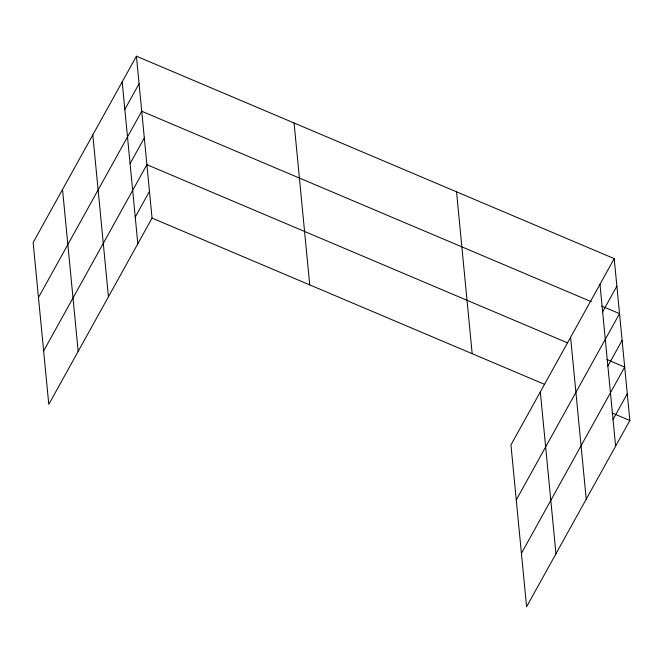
<?xml version="1.0" encoding="UTF-8"?>
<svg xmlns="http://www.w3.org/2000/svg" width="663" height="663" viewBox="0 0 663 663"><rect width="100%" height="100%" fill="white"/><g stroke="black" fill="none" stroke-linecap="round" stroke-linejoin="round"><path stroke-width="0.99" d="M136.421 56.214L33.15 242.517L48.789 404.389L152.051 218.094L136.421 56.214L614.211 258.611L629.85 420.483L526.579 606.786L510.949 444.906L614.211 258.611M124.843 109.42L139.073 83.737M38.462 297.554L141.733 111.251L591.371 301.723M130.081 163.645L144.31 137.962M43.625 350.976L146.896 164.673L567.437 342.812M135.235 217.066L149.473 191.383M602.634 311.809L616.872 286.126M516.262 499.943L619.532 313.649L601.697 306.091M607.872 366.034L622.109 340.359M521.425 553.365L624.687 367.062L606.86 359.512M613.035 419.455L627.273 393.772M152.051 218.094L544.447 384.308M612.015 412.933L629.85 420.483M599.982 284.286L615.612 446.166M570.594 337.293L586.233 499.173M540.328 391.899L555.967 553.779M456.542 191.822L472.18 353.694M294.09 123.003L309.729 284.883M122.183 81.897L137.821 243.777M92.803 134.904L108.434 296.775M62.529 189.51L78.168 351.39"/></g></svg>
